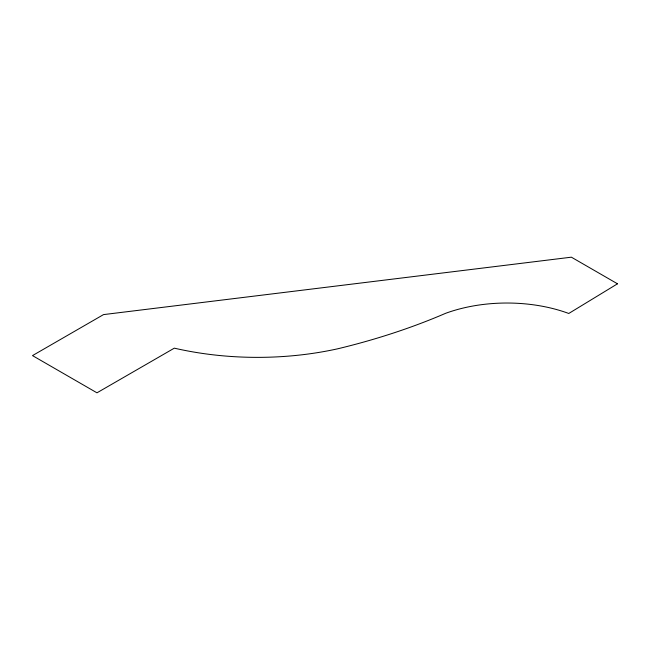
<?xml version="1.0" encoding="UTF-8"?>
<svg xmlns="http://www.w3.org/2000/svg" width="650" height="650" viewBox="0 0 650 650"><rect width="100%" height="100%" fill="white"/><g stroke="black" fill="none" stroke-linecap="round" stroke-linejoin="round"><path stroke-width="0.97" d="M617.5 283.806L568.766 313.471A114.571 66.146 0 0 0 445.648 313.3A503.579 290.737 0 0 1 337.846 348.766A224.445 129.577 0 0 1 174.322 348.156L96.964 392.819L32.5 355.599L103.521 314.6L571.383 257.181L617.5 283.806"/></g></svg>
